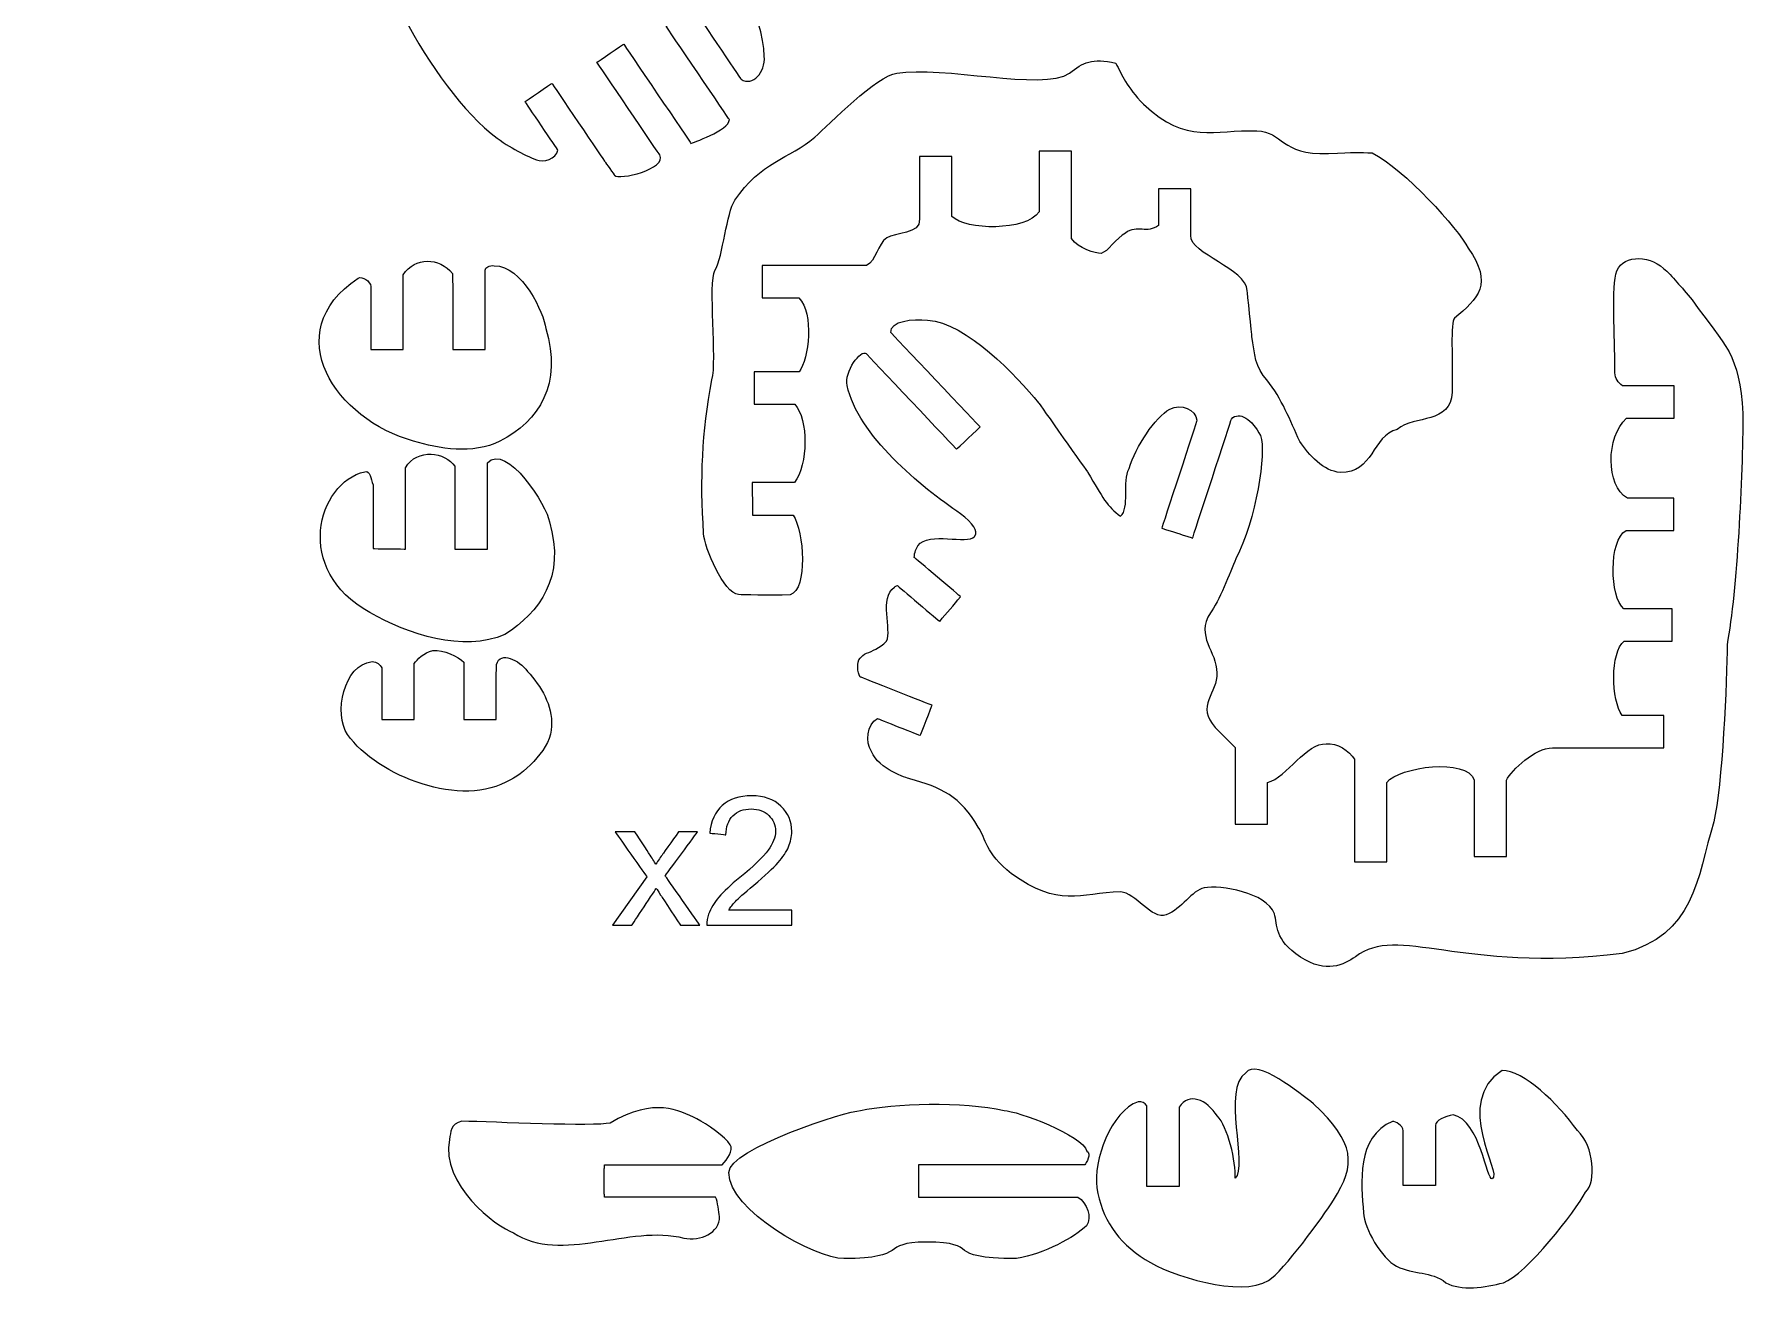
# Model space of a CAD drawing. Header units: centimetres. Extents: x -8.3 to 8.3, y -12.1 to 10.6.
# Drawn here: x -8.29 to 7.56, y -12.1 to -0.38 of the extents above; entities that cross this region are included whole.
import ezdxf

# ---------------------------------------------------------------- set-up
doc = ezdxf.new("R2010")
doc.units = ezdxf.units.CM
doc.header["$MEASUREMENT"] = 0
doc.layers.add('Livello 1', color=7, linetype='Continuous')

msp = doc.modelspace()

# ---------------------------------------------------------------- linework, layer by layer
at = {"layer": 'Livello 1', "color": 250, "lineweight": 20}
for points, knots in [([(-2.58794, 1.24382), (-2.37381, 1.04038), (-2.22328, 0.81862), (-2.08086, 0.6369), (-2.08086, 0.6369), (-1.83194, 0.36594), (-1.52693, -0.22084), (-1.51984, -0.58882), (-1.51984, -0.58882), (-1.5083, -0.73911), (-1.62574, -0.87217), (-1.73574, -0.80148), (-1.73574, -0.80148), (-1.73574, -0.80148), (-2.18232, -0.14231), (-2.18232, -0.14231), (-2.18232, -0.14231), (-2.18232, -0.14231), (-2.43078, -0.31062), (-2.43078, -0.31062), (-2.43078, -0.31062), (-2.43078, -0.31062), (-1.84411, -1.17651), (-1.84411, -1.17651), (-1.84411, -1.17651), (-1.84312, -1.27487), (-2.19964, -1.39732), (-2.20042, -1.397), (-2.20042, -1.397), (-2.20042, -1.397), (-2.82399, -0.4766), (-2.82399, -0.4766), (-2.82399, -0.4766), (-2.82399, -0.4766), (-3.07245, -0.64491), (-3.07245, -0.64491), (-3.07245, -0.64491), (-3.07245, -0.64491), (-2.48991, -1.50474), (-2.48991, -1.50474), (-2.48991, -1.50474), (-2.41843, -1.63534), (-2.87154, -1.74075), (-2.90968, -1.69291), (-2.90968, -1.69291), (-2.90968, -1.69291), (-2.99741, -1.5694), (-2.99741, -1.5694), (-2.99741, -1.5694), (-2.99741, -1.5694), (-3.49123, -0.84053), (-3.49123, -0.84053), (-3.49123, -0.84053), (-3.49123, -0.84053), (-3.73966, -1.00884), (-3.73966, -1.00884), (-3.73966, -1.00884), (-3.73966, -1.00884), (-3.43454, -1.45923), (-3.43454, -1.45923), (-3.43454, -1.45923), (-3.45038, -1.53977), (-3.56976, -1.57805), (-3.63312, -1.54986), (-3.63312, -1.54986), (-3.75493, -1.50096), (-3.90469, -1.42745), (-4.05402, -1.30478), (-4.05402, -1.30478), (-4.70507, -0.76757), (-5.25244, 0.49795), (-5.33284, 0.94932), (-5.33284, 0.94932), (-5.40565, 1.1351), (-5.34716, 1.43192), (-5.40417, 1.59713), (-5.40417, 1.59713), (-5.4991, 2.01581), (-5.67514, 2.32064), (-5.81791, 2.46849), (-5.81791, 2.46849), (-5.91548, 2.59528), (-6.24928, 2.53972), (-6.38891, 2.76542), (-6.38891, 2.76542), (-6.57049, 2.96852), (-6.43036, 3.46251), (-6.75749, 3.69013), (-6.75749, 3.69013), (-7.02864, 4.06435), (-7.38974, 4.454), (-7.68001, 4.82752), (-7.68001, 4.82752), (-7.85516, 5.10053), (-7.97112, 5.33933), (-8.03519, 5.6666), (-8.03519, 5.6666), (-8.07096, 6.16934), (-8.16275, 6.89409), (-8.15993, 7.11842), (-8.15993, 7.11842), (-8.15979, 7.29837), (-8.13223, 7.57241), (-8.18695, 7.66082), (-8.18695, 7.66082), (-8.2217, 7.73303), (-8.27035, 7.75882), (-8.27578, 7.88712), (-8.27578, 7.88712), (-8.27578, 7.88712), (-8.26125, 9.32275), (-8.26125, 9.32275), (-8.26125, 9.32275), (-8.29247, 9.63881), (-7.58726, 10.42998), (-7.45211, 10.52509), (-7.45211, 10.52509), (-7.28885, 10.64779), (-7.14312, 10.51098), (-7.10103, 10.35805), (-7.10103, 10.35805), (-7.10103, 10.35805), (-7.0987, 9.54006), (-7.0987, 9.54006), (-7.0987, 9.54006), (-7.10371, 9.44464), (-7.15021, 9.38414), (-7.20351, 9.36487), (-7.20351, 9.36487), (-7.20351, 9.36487), (-7.70908, 9.36487), (-7.70908, 9.36487), (-7.70908, 9.36487), (-7.70908, 9.36487), (-7.70908, 9.0648), (-7.70908, 9.0648), (-7.70908, 9.0648), (-7.70908, 9.0648), (-7.18979, 9.0648), (-7.18979, 9.0648), (-7.18979, 9.0648), (-7.03979, 8.99051), (-7.04462, 8.45975), (-7.16781, 8.35649), (-7.16781, 8.35649), (-7.16781, 8.35649), (-7.6116, 8.35649), (-7.6116, 8.35649), (-7.6116, 8.35649), (-7.6116, 8.35649), (-7.6116, 8.05642), (-7.6116, 8.05642), (-7.6116, 8.05642), (-7.6116, 8.05642), (-7.22189, 8.05642), (-7.22189, 8.05642), (-7.22189, 8.05642), (-7.0745, 8.01088), (-7.06603, 7.43832), (-7.21501, 7.31128), (-7.21501, 7.31128), (-7.21501, 7.31128), (-7.62028, 7.31128), (-7.62028, 7.31128), (-7.62028, 7.31128), (-7.62028, 7.31128), (-7.62028, 7.01121), (-7.62028, 7.01121), (-7.62028, 7.01121), (-7.62028, 7.01121), (-7.19381, 7.01121), (-7.19381, 7.01121), (-7.19381, 7.01121), (-7.01982, 6.88446), (-7.03167, 6.41904), (-7.1682, 6.28784), (-7.1682, 6.28784), (-7.1682, 6.28784), (-7.53414, 6.28784), (-7.53414, 6.28784), (-7.53414, 6.28784), (-7.53414, 6.28784), (-7.53414, 5.98777), (-7.53414, 5.98777), (-7.53414, 5.98777), (-7.53414, 5.98777), (-6.4679, 5.98777), (-6.4679, 5.98777), (-6.4679, 5.98777), (-6.30185, 5.87403), (-5.86144, 5.41464), (-5.99024, 5.35573), (-5.99024, 5.35573), (-5.99024, 5.35573), (-6.56795, 4.9512), (-6.56795, 4.9512), (-6.56795, 4.9512), (-6.56795, 4.9512), (-6.39583, 4.70538), (-6.39583, 4.70538), (-6.39583, 4.70538), (-6.39583, 4.70538), (-5.81053, 5.11521), (-5.81053, 5.11521), (-5.81053, 5.11521), (-5.59633, 5.08667), (-5.18799, 4.54476), (-5.23914, 4.3803), (-5.23914, 4.3803), (-5.23914, 4.3803), (-5.85558, 3.94868), (-5.85558, 3.94868), (-5.85558, 3.94868), (-5.85558, 3.94868), (-5.68343, 3.70286), (-5.68343, 3.70286), (-5.68343, 3.70286), (-5.68343, 3.70286), (-4.83366, 4.29793), (-4.83366, 4.29793), (-4.83366, 4.29793), (-4.47672, 4.30664), (-4.45195, 3.46911), (-4.56491, 3.34412), (-4.56491, 3.34412), (-4.56491, 3.34412), (-5.1894, 2.90685), (-5.1894, 2.90685), (-5.1894, 2.90685), (-5.1894, 2.90685), (-5.01724, 2.66104), (-5.01724, 2.66104), (-5.01724, 2.66104), (-5.01724, 2.66104), (-4.23873, 3.20618), (-4.23873, 3.20618), (-4.23873, 3.20618), (-4.06792, 3.21811), (-3.80584, 3.08388), (-3.73613, 2.80151), (-3.73613, 2.80151), (-3.6116, 2.81248), (-3.51624, 2.78292), (-3.43267, 2.71237), (-3.43267, 2.71237), (-3.10663, 2.71794), (-3.03336, 2.68506), (-2.88526, 2.55919), (-2.88526, 2.55919), (-2.65388, 2.33634), (-1.82443, 2.02957), (-1.55522, 1.86468), (-1.55522, 1.86468), (-1.0825, 1.6432), (-1.3232, 1.3849), (-1.60704, 1.53762), (-1.60704, 1.53762), (-1.60704, 1.53762), (-1.65266, 1.55631), (-1.65266, 1.55631), (-1.65266, 1.55631), (-1.65266, 1.55631), (-2.32597, 1.85607), (-2.32597, 1.85607), (-2.32597, 1.85607), (-2.32597, 1.85607), (-2.448, 1.58193), (-2.448, 1.58193), (-2.448, 1.58193), (-2.448, 1.58193), (-1.60659, 1.20731), (-1.60659, 1.20731), (-1.60659, 1.20731), (-1.54079, 1.18212), (-1.67178, 1.05787), (-1.7617, 1.03353), (-1.7617, 1.03353), (-1.8971, 1.00492), (-2.08139, 1.01332), (-2.23266, 1.05114), (-2.23266, 1.05114), (-2.34922, 1.08772), (-2.47569, 1.12984), (-2.58794, 1.24382)], [0, 0, 0, 0, 0.01408451, 0.01408451, 0.01408451, 0.01408452, 0.02816901, 0.02816901, 0.02816901, 0.02816902, 0.04225352, 0.04225352, 0.04225352, 0.04225353, 0.05633803, 0.05633803, 0.05633803, 0.05633804, 0.07042254, 0.07042254, 0.07042254, 0.07042255, 0.08450704, 0.08450704, 0.08450704, 0.08450705, 0.09859155, 0.09859155, 0.09859155, 0.09859156, 0.11267606, 0.11267606, 0.11267606, 0.11267607, 0.12676056, 0.12676056, 0.12676056, 0.12676057, 0.14084507, 0.14084507, 0.14084507, 0.14084508, 0.15492958, 0.15492958, 0.15492958, 0.15492959, 0.16901408, 0.16901408, 0.16901408, 0.16901409, 0.18309859, 0.18309859, 0.18309859, 0.1830986, 0.1971831, 0.1971831, 0.1971831, 0.19718311, 0.21126761, 0.21126761, 0.21126761, 0.21126762, 0.22535211, 0.22535211, 0.22535211, 0.22535212, 0.23943662, 0.23943662, 0.23943662, 0.23943663, 0.25352113, 0.25352113, 0.25352113, 0.25352114, 0.26760563, 0.26760563, 0.26760563, 0.26760564, 0.28169014, 0.28169014, 0.28169014, 0.28169015, 0.29577465, 0.29577465, 0.29577465, 0.29577466, 0.30985915, 0.30985915, 0.30985915, 0.30985916, 0.32394366, 0.32394366, 0.32394366, 0.32394367, 0.33802817, 0.33802817, 0.33802817, 0.33802818, 0.35211268, 0.35211268, 0.35211268, 0.35211269, 0.36619718, 0.36619718, 0.36619718, 0.36619719, 0.38028169, 0.38028169, 0.38028169, 0.3802817, 0.3943662, 0.3943662, 0.3943662, 0.39436621, 0.4084507, 0.4084507, 0.4084507, 0.40845071, 0.42253521, 0.42253521, 0.42253521, 0.42253522, 0.43661972, 0.43661972, 0.43661972, 0.43661973, 0.45070423, 0.45070423, 0.45070423, 0.45070424, 0.46478873, 0.46478873, 0.46478873, 0.46478874, 0.47887324, 0.47887324, 0.47887324, 0.47887325, 0.49295775, 0.49295775, 0.49295775, 0.49295776, 0.50704225, 0.50704225, 0.50704225, 0.50704226, 0.52112676, 0.52112676, 0.52112676, 0.52112677, 0.53521127, 0.53521127, 0.53521127, 0.53521128, 0.54929577, 0.54929577, 0.54929577, 0.54929578, 0.56338028, 0.56338028, 0.56338028, 0.56338029, 0.57746479, 0.57746479, 0.57746479, 0.5774648, 0.5915493, 0.5915493, 0.5915493, 0.59154931, 0.6056338, 0.6056338, 0.6056338, 0.60563381, 0.61971831, 0.61971831, 0.61971831, 0.61971832, 0.63380282, 0.63380282, 0.63380282, 0.63380283, 0.64788732, 0.64788732, 0.64788732, 0.64788733, 0.66197183, 0.66197183, 0.66197183, 0.66197184, 0.67605634, 0.67605634, 0.67605634, 0.67605635, 0.69014085, 0.69014085, 0.69014085, 0.69014086, 0.70422535, 0.70422535, 0.70422535, 0.70422536, 0.71830986, 0.71830986, 0.71830986, 0.71830987, 0.73239437, 0.73239437, 0.73239437, 0.73239438, 0.74647887, 0.74647887, 0.74647887, 0.74647888, 0.76056338, 0.76056338, 0.76056338, 0.76056339, 0.77464789, 0.77464789, 0.77464789, 0.7746479, 0.78873239, 0.78873239, 0.78873239, 0.7887324, 0.8028169, 0.8028169, 0.8028169, 0.80281691, 0.81690141, 0.81690141, 0.81690141, 0.81690142, 0.83098592, 0.83098592, 0.83098592, 0.83098593, 0.84507042, 0.84507042, 0.84507042, 0.84507043, 0.85915493, 0.85915493, 0.85915493, 0.85915494, 0.87323944, 0.87323944, 0.87323944, 0.87323945, 0.88732394, 0.88732394, 0.88732394, 0.88732395, 0.90140845, 0.90140845, 0.90140845, 0.90140846, 0.91549296, 0.91549296, 0.91549296, 0.91549297, 0.92957746, 0.92957746, 0.92957746, 0.92957747, 0.94366197, 0.94366197, 0.94366197, 0.94366198, 0.95774648, 0.95774648, 0.95774648, 0.95774649, 0.97183099, 0.97183099, 0.97183099, 0.971831, 0.98591549, 0.98591549, 0.98591549, 0.9859155, 1, 1, 1, 1]), ([(3.0037, -3.18751), (3.0256, -3.34559), (3.03492, -3.48586), (3.14192, -3.58915), (3.14192, -3.58915), (3.282, -3.76663), (3.35535, -3.96412), (3.44693, -4.16104), (3.44693, -4.16104), (3.52838, -4.28522), (3.67073, -4.44062), (3.82179, -4.4482), (3.82179, -4.4482), (4.13139, -4.45995), (4.11558, -4.10791), (4.34983, -4.0497), (4.34983, -4.0497), (4.51817, -3.9148), (4.84537, -4.00384), (4.86068, -3.70423), (4.86068, -3.70423), (4.86767, -3.40638), (4.84206, -3.05159), (4.88107, -3.01864), (4.88107, -3.01864), (5.10509, -2.83583), (5.24098, -2.69853), (5.01009, -2.3691), (5.01009, -2.3691), (4.91917, -2.19053), (4.41449, -1.63519), (4.11982, -1.48462), (4.11982, -1.48462), (3.9979, -1.48081), (3.95983, -1.47728), (3.7138, -1.4922), (3.7138, -1.4922), (3.25692, -1.50236), (3.30031, -1.2895), (3.04744, -1.28079), (3.04744, -1.28079), (2.65145, -1.26622), (2.39752, -1.41068), (1.9981, -1.03469), (1.9981, -1.03469), (1.83568, -0.86863), (1.80051, -0.76728), (1.73966, -0.65199), (1.73966, -0.65199), (1.51963, -0.60328), (1.43652, -0.64483), (1.31185, -0.747), (1.31185, -0.747), (1.06229, -0.91337), (0.12648, -0.67076), (-0.28948, -0.747), (-0.28948, -0.747), (-0.47201, -0.76111), (-0.92036, -1.22304), (-1.05201, -1.3397), (-1.05201, -1.3397), (-1.28957, -1.54258), (-1.55793, -1.56837), (-1.79285, -1.9246), (-1.79285, -1.9246), (-1.87081, -2.03965), (-1.90111, -2.44164), (-1.9782, -2.57492), (-1.9782, -2.57492), (-2.04152, -2.69341), (-1.95632, -3.41442), (-2.00515, -3.58915), (-2.00515, -3.58915), (-2.09786, -4.08526), (-2.11708, -4.50281), (-2.08272, -5.01413), (-2.08272, -5.01413), (-2.0756, -5.14751), (-1.89723, -5.57257), (-1.75785, -5.58125), (-1.75785, -5.58125), (-1.72501, -5.58556), (-1.47394, -5.5887), (-1.28118, -5.5846), (-1.28118, -5.5846), (-1.11209, -5.52749), (-1.15404, -5.00231), (-1.2507, -4.84381), (-1.2507, -4.84381), (-1.2507, -4.84381), (-1.62884, -4.84381), (-1.62884, -4.84381), (-1.62884, -4.84381), (-1.62884, -4.74259), (-1.63279, -4.64128), (-1.63279, -4.5437), (-1.63279, -4.5437), (-1.63279, -4.5437), (-1.2386, -4.5437), (-1.2386, -4.5437), (-1.2386, -4.5437), (-1.11523, -4.37302), (-1.10888, -3.95805), (-1.23669, -3.81701), (-1.23669, -3.81701), (-1.23669, -3.81701), (-1.61406, -3.81708), (-1.61406, -3.81708), (-1.61406, -3.81708), (-1.61406, -3.71661), (-1.61367, -3.61328), (-1.61367, -3.51694), (-1.61367, -3.51694), (-1.61367, -3.51694), (-1.19655, -3.51694), (-1.19655, -3.51694), (-1.19655, -3.51694), (-1.10666, -3.38948), (-1.05649, -2.98033), (-1.1982, -2.8286), (-1.1982, -2.8286), (-1.1982, -2.8286), (-1.5386, -2.8286), (-1.5386, -2.8286), (-1.5386, -2.8286), (-1.5386, -2.8286), (-1.5386, -2.52856), (-1.5386, -2.52856), (-1.5386, -2.52856), (-1.5386, -2.52856), (-0.57298, -2.52856), (-0.57298, -2.52856), (-0.57298, -2.52856), (-0.48295, -2.49025), (-0.47011, -2.32748), (-0.38428, -2.27421), (-0.38428, -2.27421), (-0.31104, -2.22189), (-0.06879, -2.24214), (-0.07972, -2.09842), (-0.07972, -2.09842), (-0.07972, -2.09842), (-0.07972, -1.51845), (-0.07972, -1.51845), (-0.07972, -1.51845), (-0.07972, -1.51845), (0.22035, -1.51845), (0.22035, -1.51845), (0.22035, -1.51845), (0.22035, -1.51845), (0.22035, -2.07408), (0.22035, -2.07408), (0.22035, -2.07408), (0.3483, -2.20485), (0.9059, -2.21247), (1.03075, -2.03263), (1.03075, -2.03263), (1.03075, -2.03263), (1.03075, -1.46917), (1.03075, -1.46917), (1.03075, -1.46917), (1.03075, -1.46917), (1.33082, -1.46917), (1.33082, -1.46917), (1.33082, -1.46917), (1.33082, -1.46917), (1.33082, -2.28066), (1.33082, -2.28066), (1.33082, -2.28066), (1.39101, -2.36854), (1.55191, -2.42297), (1.60366, -2.41691), (1.60366, -2.41691), (1.66356, -2.40601), (1.7476, -2.27417), (1.8293, -2.22842), (1.8293, -2.22842), (1.94078, -2.14978), (2.02957, -2.23928), (2.13664, -2.15772), (2.13664, -2.15772), (2.13664, -2.15772), (2.13664, -1.81796), (2.13664, -1.81796), (2.13664, -1.81796), (2.13664, -1.81796), (2.43671, -1.81796), (2.43671, -1.81796), (2.43671, -1.81796), (2.43671, -1.81796), (2.43671, -2.25198), (2.43671, -2.25198), (2.43671, -2.25198), (2.42634, -2.42446), (2.95314, -2.55706), (2.95911, -2.76376), (2.95911, -2.76376), (2.95911, -2.76376), (3.0037, -3.18751), (3.0037, -3.18751)], [0, 0, 0, 0, 0.02, 0.02, 0.02, 0.02000001, 0.04, 0.04, 0.04, 0.04000001, 0.06, 0.06, 0.06, 0.06000001, 0.08, 0.08, 0.08, 0.08000001, 0.1, 0.1, 0.1, 0.10000001, 0.12, 0.12, 0.12, 0.12000001, 0.14, 0.14, 0.14, 0.14000001, 0.16, 0.16, 0.16, 0.16000001, 0.18, 0.18, 0.18, 0.18000001, 0.2, 0.2, 0.2, 0.20000001, 0.22, 0.22, 0.22, 0.22000001, 0.24, 0.24, 0.24, 0.24000001, 0.26, 0.26, 0.26, 0.26000001, 0.28, 0.28, 0.28, 0.28000001, 0.3, 0.3, 0.3, 0.30000001, 0.32, 0.32, 0.32, 0.32000001, 0.34, 0.34, 0.34, 0.34000001, 0.36, 0.36, 0.36, 0.36000001, 0.38, 0.38, 0.38, 0.38000001, 0.4, 0.4, 0.4, 0.40000001, 0.42, 0.42, 0.42, 0.42000001, 0.44, 0.44, 0.44, 0.44000001, 0.46, 0.46, 0.46, 0.46000001, 0.48, 0.48, 0.48, 0.48000001, 0.5, 0.5, 0.5, 0.50000001, 0.52, 0.52, 0.52, 0.52000001, 0.54, 0.54, 0.54, 0.54000001, 0.56, 0.56, 0.56, 0.56000001, 0.58, 0.58, 0.58, 0.58000001, 0.6, 0.6, 0.6, 0.60000001, 0.62, 0.62, 0.62, 0.62000001, 0.64, 0.64, 0.64, 0.64000001, 0.66, 0.66, 0.66, 0.66000001, 0.68, 0.68, 0.68, 0.68000001, 0.7, 0.7, 0.7, 0.70000001, 0.72, 0.72, 0.72, 0.72000001, 0.74, 0.74, 0.74, 0.74000001, 0.76, 0.76, 0.76, 0.76000001, 0.78, 0.78, 0.78, 0.78000001, 0.8, 0.8, 0.8, 0.80000001, 0.82, 0.82, 0.82, 0.82000001, 0.84, 0.84, 0.84, 0.84000001, 0.86, 0.86, 0.86, 0.86000001, 0.88, 0.88, 0.88, 0.88000001, 0.9, 0.9, 0.9, 0.90000001, 0.92, 0.92, 0.92, 0.92000001, 0.94, 0.94, 0.94, 0.94000001, 0.96, 0.96, 0.96, 0.96000001, 0.98, 0.98, 0.98, 0.98000001, 1, 1, 1, 1]), ([(-4.86908, -2.61705), (-4.86908, -2.61705), (-4.86908, -3.30832), (-4.86908, -3.30832), (-4.86908, -3.30832), (-4.86908, -3.30832), (-5.16915, -3.30832), (-5.16915, -3.30832), (-5.16915, -3.30832), (-5.16915, -3.30832), (-5.16915, -2.72376), (-5.16915, -2.72376), (-5.16915, -2.72376), (-5.17204, -2.67737), (-5.25025, -2.62491), (-5.28673, -2.64682), (-5.28673, -2.64682), (-6.044, -3.15447), (-5.48869, -3.96558), (-4.77273, -4.15784), (-4.77273, -4.15784), (-4.53923, -4.23139), (-4.22441, -4.28424), (-3.97207, -4.15964), (-3.97207, -4.15964), (-3.60825, -3.97154), (-3.38854, -3.62659), (-3.54732, -3.11355), (-3.54732, -3.11355), (-3.5645, -2.97194), (-3.76326, -2.52878), (-4.02618, -2.53263), (-4.02618, -2.53263), (-4.06799, -2.5248), (-4.1088, -2.54917), (-4.1088, -2.5727), (-4.1088, -2.5727), (-4.1088, -2.5727), (-4.1088, -3.30832), (-4.1088, -3.30832), (-4.1088, -3.30832), (-4.1088, -3.30832), (-4.40888, -3.30832), (-4.40888, -3.30832), (-4.40888, -3.30832), (-4.40888, -3.30832), (-4.41082, -2.60392), (-4.41082, -2.60392), (-4.41082, -2.60392), (-4.53662, -2.45435), (-4.75922, -2.44373), (-4.86908, -2.61705)], [0, 0, 0, 0, 0.07692308, 0.07692308, 0.07692308, 0.07692309, 0.15384615, 0.15384615, 0.15384615, 0.15384616, 0.23076923, 0.23076923, 0.23076923, 0.23076924, 0.30769231, 0.30769231, 0.30769231, 0.30769232, 0.38461538, 0.38461538, 0.38461538, 0.38461539, 0.46153846, 0.46153846, 0.46153846, 0.46153847, 0.53846154, 0.53846154, 0.53846154, 0.53846155, 0.61538462, 0.61538462, 0.61538462, 0.61538463, 0.69230769, 0.69230769, 0.69230769, 0.6923077, 0.76923077, 0.76923077, 0.76923077, 0.76923078, 0.84615385, 0.84615385, 0.84615385, 0.84615386, 0.92307692, 0.92307692, 0.92307692, 0.92307693, 1, 1, 1, 1]), ([(6.3779, -2.60943), (6.33681, -2.78388), (6.37614, -3.28277), (6.36891, -3.52552), (6.36891, -3.52552), (6.37106, -3.57569), (6.40083, -3.61774), (6.43957, -3.64606), (6.43957, -3.64606), (6.43957, -3.64606), (6.91892, -3.64606), (6.91892, -3.64606), (6.91892, -3.64606), (6.91892, -3.64606), (6.91892, -3.94614), (6.91892, -3.94614), (6.91892, -3.94614), (6.91892, -3.94614), (6.47693, -3.94614), (6.47693, -3.94614), (6.47693, -3.94614), (6.28911, -4.11893), (6.28227, -4.57408), (6.48614, -4.68697), (6.48614, -4.68697), (6.48614, -4.68697), (6.91677, -4.68697), (6.91677, -4.68697), (6.91677, -4.68697), (6.91677, -4.68697), (6.91677, -4.98704), (6.91677, -4.98704), (6.91677, -4.98704), (6.91677, -4.98704), (6.47301, -4.98704), (6.47301, -4.98704), (6.47301, -4.98704), (6.31391, -5.07672), (6.31895, -5.60843), (6.45407, -5.71373), (6.45407, -5.71373), (6.45407, -5.71373), (6.90054, -5.71373), (6.90054, -5.71373), (6.90054, -5.71373), (6.90054, -5.81378), (6.90054, -5.91372), (6.90054, -6.0138), (6.90054, -6.0138), (6.90054, -6.0138), (6.45566, -6.0138), (6.45566, -6.0138), (6.45566, -6.0138), (6.32689, -6.11734), (6.33381, -6.56375), (6.43802, -6.70214), (6.43802, -6.70214), (6.43802, -6.70214), (6.82258, -6.70214), (6.82258, -6.70214), (6.82258, -6.70214), (6.82258, -6.70214), (6.82258, -7.00222), (6.82258, -7.00222), (6.82258, -7.00222), (6.82258, -7.00222), (5.78996, -7.00222), (5.78996, -7.00222), (5.78996, -7.00222), (5.62645, -7.00469), (5.41461, -7.20714), (5.3637, -7.3031), (5.3637, -7.3031), (5.3637, -7.3031), (5.3637, -8.01229), (5.3637, -8.01229), (5.3637, -8.01229), (5.3637, -8.01229), (5.06363, -8.01229), (5.06363, -8.01229), (5.06363, -8.01229), (5.06363, -8.01229), (5.06363, -7.29911), (5.06363, -7.29911), (5.06363, -7.29911), (5.00002, -7.09785), (4.36915, -7.17472), (4.25323, -7.32575), (4.25323, -7.32575), (4.25323, -7.32575), (4.25323, -8.06157), (4.25323, -8.06157), (4.25323, -8.06157), (4.25323, -8.06157), (3.95312, -8.06157), (3.95312, -8.06157), (3.95312, -8.06157), (3.95312, -8.06157), (3.95312, -7.10939), (3.95312, -7.10939), (3.95312, -7.10939), (3.91238, -7.03188), (3.78774, -6.95417), (3.69316, -6.96729), (3.69316, -6.96729), (3.50855, -6.95145), (3.3334, -7.27587), (3.14734, -7.32614), (3.14734, -7.32614), (3.14734, -7.32614), (3.14734, -7.71282), (3.14734, -7.71282), (3.14734, -7.71282), (3.14734, -7.71282), (2.84723, -7.71282), (2.84723, -7.71282), (2.84723, -7.71282), (2.84723, -7.71282), (2.84723, -6.99879), (2.84723, -6.99879), (2.84723, -6.99879), (2.81033, -6.95939), (2.70129, -6.8555), (2.66372, -6.81479), (2.66372, -6.81479), (2.4777, -6.61843), (2.68707, -6.49139), (2.67748, -6.30925), (2.67748, -6.30925), (2.67942, -6.10359), (2.47449, -5.97309), (2.61832, -5.75215), (2.61832, -5.75215), (2.69243, -5.65827), (2.80444, -5.36787), (2.85436, -5.25159), (2.85436, -5.25159), (3.04077, -4.88837), (3.14032, -4.26194), (3.0831, -4.10778), (3.0831, -4.10778), (3.00736, -3.95746), (2.88604, -3.87505), (2.81308, -3.95358), (2.81308, -3.95358), (2.81308, -3.95358), (2.45255, -5.05802), (2.45255, -5.05802), (2.45255, -5.05802), (2.45255, -5.05802), (2.36499, -5.02945), (2.36499, -5.02945), (2.36499, -5.02945), (2.36499, -5.02945), (2.16955, -4.96708), (2.16955, -4.96708), (2.16955, -4.96708), (2.16955, -4.96708), (2.16997, -4.96577), (2.16997, -4.96577), (2.16997, -4.96577), (2.16997, -4.96577), (2.16729, -4.96489), (2.16729, -4.96489), (2.16729, -4.96489), (2.16729, -4.96489), (2.49361, -3.96515), (2.49361, -3.96515), (2.49361, -3.96515), (2.47809, -3.86447), (2.35098, -3.80989), (2.24155, -3.86105), (2.24155, -3.86105), (2.10125, -3.94053), (1.9292, -4.20695), (1.86309, -4.41283), (1.86309, -4.41283), (1.80047, -4.53397), (1.87283, -4.78113), (1.78498, -4.85398), (1.78498, -4.85398), (1.66165, -4.77093), (1.61491, -4.67402), (1.48181, -4.45093), (1.48181, -4.45093), (1.48181, -4.45093), (1.02429, -3.80277), (1.02429, -3.80277), (1.02429, -3.80277), (0.82292, -3.55872), (0.35419, -3.05738), (-0.00515, -3.03682), (-0.00515, -3.03682), (-0.14062, -3.02334), (-0.35585, -3.04133), (-0.34773, -3.1502), (-0.34773, -3.1502), (-0.34773, -3.1502), (0.48154, -4.02756), (0.48154, -4.02756), (0.48154, -4.02756), (0.48154, -4.02756), (0.26345, -4.23369), (0.26345, -4.23369), (0.26345, -4.23369), (0.26345, -4.23369), (-0.5751, -3.34649), (-0.5751, -3.34649), (-0.5751, -3.34649), (-0.62311, -3.30429), (-0.78059, -3.51353), (-0.75163, -3.64398), (-0.75163, -3.64398), (-0.65507, -4.1021), (-0.06597, -4.58498), (0.2999, -4.83221), (0.2999, -4.83221), (0.4149, -4.92167), (0.46785, -4.99272), (0.4312, -5.04211), (0.4312, -5.04211), (0.36248, -5.12367), (0.0066, -4.99096), (-0.09525, -5.12854), (-0.09525, -5.12854), (-0.10781, -5.14816), (-0.12929, -5.19522), (-0.12841, -5.23769), (-0.12841, -5.23769), (-0.12841, -5.23769), (0.30095, -5.60144), (0.30095, -5.60144), (0.30095, -5.60144), (0.23565, -5.67852), (0.17074, -5.75518), (0.107, -5.83043), (0.107, -5.83043), (0.107, -5.83043), (-0.28533, -5.49808), (-0.28533, -5.49808), (-0.28533, -5.49808), (-0.29655, -5.49981), (-0.30589, -5.50467), (-0.31232, -5.51371), (-0.31232, -5.51371), (-0.45928, -5.61199), (-0.33278, -5.90712), (-0.3864, -6.01412), (-0.3864, -6.01412), (-0.51901, -6.14969), (-0.65691, -6.09681), (-0.65373, -6.2598), (-0.65373, -6.2598), (-0.65282, -6.29409), (-0.64417, -6.32262), (-0.62985, -6.34637), (-0.62985, -6.34637), (-0.62985, -6.34637), (0.03669, -6.6089), (0.03669, -6.6089), (0.03669, -6.6089), (0.03669, -6.6089), (-0.07327, -6.88809), (-0.07327, -6.88809), (-0.07327, -6.88809), (-0.07327, -6.88809), (-0.46898, -6.73224), (-0.46898, -6.73224), (-0.46898, -6.73224), (-0.56963, -6.78646), (-0.58709, -6.94986), (-0.52441, -7.03728), (-0.52441, -7.03728), (-0.45551, -7.2057), (-0.19978, -7.28165), (-0.16958, -7.29181), (-0.16958, -7.29181), (0.11592, -7.36621), (0.30159, -7.45737), (0.4645, -7.7385), (0.4645, -7.7385), (0.54088, -7.85139), (0.52451, -7.97306), (0.77385, -8.1709), (0.77385, -8.1709), (1.21158, -8.49136), (1.40159, -8.35011), (1.78682, -8.33984), (1.78682, -8.33984), (1.91833, -8.34454), (2.07726, -8.6015), (2.20751, -8.55299), (2.20751, -8.55299), (2.35186, -8.49595), (2.4487, -8.32704), (2.55954, -8.30143), (2.55954, -8.30143), (2.71321, -8.27486), (3.13623, -8.3439), (3.21193, -8.5417), (3.21193, -8.5417), (3.24203, -8.64655), (3.2065, -8.78089), (3.45267, -8.94338), (3.45267, -8.94338), (3.69372, -9.10248), (3.85635, -9.01453), (3.96303, -8.94151), (3.96303, -8.94151), (4.36351, -8.63625), (4.92859, -9.09571), (6.43823, -8.91173), (6.43823, -8.91173), (7.10974, -8.74085), (7.13218, -8.21588), (7.28655, -7.68823), (7.28655, -7.68823), (7.36646, -7.37105), (7.41048, -6.35938), (7.41048, -6.04594), (7.41048, -6.04594), (7.50365, -5.55216), (7.55664, -4.48275), (7.55664, -3.90342), (7.55664, -3.90342), (7.52627, -3.34539), (7.40205, -3.2875), (7.08639, -2.84963), (7.08639, -2.84963), (6.98489, -2.72662), (6.89885, -2.62551), (6.82163, -2.5563), (6.82163, -2.5563), (6.6741, -2.42408), (6.41943, -2.43311), (6.3779, -2.60943)], [0, 0, 0, 0, 0.01190476, 0.01190476, 0.01190476, 0.01190477, 0.02380952, 0.02380952, 0.02380952, 0.02380953, 0.03571429, 0.03571429, 0.03571429, 0.0357143, 0.04761905, 0.04761905, 0.04761905, 0.04761906, 0.05952381, 0.05952381, 0.05952381, 0.05952382, 0.07142857, 0.07142857, 0.07142857, 0.07142858, 0.08333333, 0.08333333, 0.08333333, 0.08333334, 0.0952381, 0.0952381, 0.0952381, 0.09523811, 0.10714286, 0.10714286, 0.10714286, 0.10714287, 0.11904762, 0.11904762, 0.11904762, 0.11904763, 0.13095238, 0.13095238, 0.13095238, 0.13095239, 0.14285714, 0.14285714, 0.14285714, 0.14285715, 0.1547619, 0.1547619, 0.1547619, 0.15476191, 0.16666667, 0.16666667, 0.16666667, 0.16666668, 0.17857143, 0.17857143, 0.17857143, 0.17857144, 0.19047619, 0.19047619, 0.19047619, 0.1904762, 0.20238095, 0.20238095, 0.20238095, 0.20238096, 0.21428571, 0.21428571, 0.21428571, 0.21428572, 0.22619048, 0.22619048, 0.22619048, 0.22619049, 0.23809524, 0.23809524, 0.23809524, 0.23809525, 0.25, 0.25, 0.25, 0.25000001, 0.26190476, 0.26190476, 0.26190476, 0.26190477, 0.27380952, 0.27380952, 0.27380952, 0.27380953, 0.28571429, 0.28571429, 0.28571429, 0.2857143, 0.29761905, 0.29761905, 0.29761905, 0.29761906, 0.30952381, 0.30952381, 0.30952381, 0.30952382, 0.32142857, 0.32142857, 0.32142857, 0.32142858, 0.33333333, 0.33333333, 0.33333333, 0.33333334, 0.3452381, 0.3452381, 0.3452381, 0.34523811, 0.35714286, 0.35714286, 0.35714286, 0.35714287, 0.36904762, 0.36904762, 0.36904762, 0.36904763, 0.38095238, 0.38095238, 0.38095238, 0.38095239, 0.39285714, 0.39285714, 0.39285714, 0.39285715, 0.4047619, 0.4047619, 0.4047619, 0.40476191, 0.41666667, 0.41666667, 0.41666667, 0.41666668, 0.42857143, 0.42857143, 0.42857143, 0.42857144, 0.44047619, 0.44047619, 0.44047619, 0.4404762, 0.45238095, 0.45238095, 0.45238095, 0.45238096, 0.46428571, 0.46428571, 0.46428571, 0.46428572, 0.47619048, 0.47619048, 0.47619048, 0.47619049, 0.48809524, 0.48809524, 0.48809524, 0.48809525, 0.5, 0.5, 0.5, 0.50000001, 0.51190476, 0.51190476, 0.51190476, 0.51190477, 0.52380952, 0.52380952, 0.52380952, 0.52380953, 0.53571429, 0.53571429, 0.53571429, 0.5357143, 0.54761905, 0.54761905, 0.54761905, 0.54761906, 0.55952381, 0.55952381, 0.55952381, 0.55952382, 0.57142857, 0.57142857, 0.57142857, 0.57142858, 0.58333333, 0.58333333, 0.58333333, 0.58333334, 0.5952381, 0.5952381, 0.5952381, 0.59523811, 0.60714286, 0.60714286, 0.60714286, 0.60714287, 0.61904762, 0.61904762, 0.61904762, 0.61904763, 0.63095238, 0.63095238, 0.63095238, 0.63095239, 0.64285714, 0.64285714, 0.64285714, 0.64285715, 0.6547619, 0.6547619, 0.6547619, 0.65476191, 0.66666667, 0.66666667, 0.66666667, 0.66666668, 0.67857143, 0.67857143, 0.67857143, 0.67857144, 0.69047619, 0.69047619, 0.69047619, 0.6904762, 0.70238095, 0.70238095, 0.70238095, 0.70238096, 0.71428571, 0.71428571, 0.71428571, 0.71428572, 0.72619048, 0.72619048, 0.72619048, 0.72619049, 0.73809524, 0.73809524, 0.73809524, 0.73809525, 0.75, 0.75, 0.75, 0.75000001, 0.76190476, 0.76190476, 0.76190476, 0.76190477, 0.77380952, 0.77380952, 0.77380952, 0.77380953, 0.78571429, 0.78571429, 0.78571429, 0.7857143, 0.79761905, 0.79761905, 0.79761905, 0.79761906, 0.80952381, 0.80952381, 0.80952381, 0.80952382, 0.82142857, 0.82142857, 0.82142857, 0.82142858, 0.83333333, 0.83333333, 0.83333333, 0.83333334, 0.8452381, 0.8452381, 0.8452381, 0.84523811, 0.85714286, 0.85714286, 0.85714286, 0.85714287, 0.86904762, 0.86904762, 0.86904762, 0.86904763, 0.88095238, 0.88095238, 0.88095238, 0.88095239, 0.89285714, 0.89285714, 0.89285714, 0.89285715, 0.9047619, 0.9047619, 0.9047619, 0.90476191, 0.91666667, 0.91666667, 0.91666667, 0.91666668, 0.92857143, 0.92857143, 0.92857143, 0.92857144, 0.94047619, 0.94047619, 0.94047619, 0.9404762, 0.95238095, 0.95238095, 0.95238095, 0.95238096, 0.96428571, 0.96428571, 0.96428571, 0.96428572, 0.97619048, 0.97619048, 0.97619048, 0.97619049, 0.98809524, 0.98809524, 0.98809524, 0.98809525, 1, 1, 1, 1]), ([(-5.14936, -4.56293), (-5.16975, -4.50638), (-5.17296, -4.43047), (-5.22559, -4.44214), (-5.22559, -4.44214), (-5.66702, -4.54311), (-5.89308, -5.35781), (-5.17783, -5.74742), (-5.17783, -5.74742), (-4.82971, -5.95228), (-4.31042, -6.1202), (-3.92518, -5.95217), (-3.92518, -5.95217), (-3.60638, -5.74675), (-3.35972, -5.41913), (-3.51356, -4.90608), (-3.51356, -4.90608), (-3.52961, -4.76977), (-3.91015, -4.16221), (-4.08901, -4.36097), (-4.08901, -4.36097), (-4.08901, -4.36097), (-4.08781, -5.15934), (-4.08781, -5.15934), (-4.08781, -5.15934), (-4.08781, -5.15934), (-4.38965, -5.1611), (-4.38965, -5.1611), (-4.38965, -5.1611), (-4.38965, -5.1611), (-4.39103, -4.39219), (-4.39103, -4.39219), (-4.39103, -4.39219), (-4.47799, -4.25983), (-4.73865, -4.22113), (-4.84928, -4.40531), (-4.84928, -4.40531), (-4.84928, -4.40531), (-4.84897, -5.15934), (-4.84897, -5.15934), (-4.84897, -5.15934), (-4.84897, -5.15934), (-5.14819, -5.15588), (-5.14819, -5.15588), (-5.14819, -5.15588), (-5.14819, -5.15588), (-5.14936, -4.56293), (-5.14936, -4.56293)], [0, 0, 0, 0, 0.08333333, 0.08333333, 0.08333333, 0.08333334, 0.16666667, 0.16666667, 0.16666667, 0.16666668, 0.25, 0.25, 0.25, 0.25000001, 0.33333333, 0.33333333, 0.33333333, 0.33333334, 0.41666667, 0.41666667, 0.41666667, 0.41666668, 0.5, 0.5, 0.5, 0.50000001, 0.58333333, 0.58333333, 0.58333333, 0.58333334, 0.66666667, 0.66666667, 0.66666667, 0.66666668, 0.75, 0.75, 0.75, 0.75000001, 0.83333333, 0.83333333, 0.83333333, 0.83333334, 0.91666667, 0.91666667, 0.91666667, 0.91666668, 1, 1, 1, 1]), ([(-4.59419, -6.10016), (-4.67815, -6.11607), (-4.74208, -6.18631), (-4.76698, -6.22046), (-4.76698, -6.22046), (-4.76698, -6.22046), (-4.76698, -6.7395), (-4.76698, -6.7395), (-4.76698, -6.7395), (-4.76698, -6.7395), (-5.06705, -6.7395), (-5.06705, -6.7395), (-5.06705, -6.7395), (-5.06705, -6.7395), (-5.06705, -6.26145), (-5.06705, -6.26145), (-5.06705, -6.26145), (-5.08557, -6.2326), (-5.1144, -6.20582), (-5.15775, -6.20392), (-5.15775, -6.20392), (-5.42315, -6.23016), (-5.51462, -6.68846), (-5.38649, -6.88054), (-5.38649, -6.88054), (-5.10544, -7.26726), (-4.32611, -7.57379), (-3.87456, -7.29876), (-3.87456, -7.29876), (-3.7284, -7.22648), (-3.49254, -6.99911), (-3.49328, -6.80311), (-3.49328, -6.80311), (-3.48583, -6.60608), (-3.58623, -6.43597), (-3.71687, -6.29447), (-3.71687, -6.29447), (-3.79473, -6.18783), (-3.96829, -6.10221), (-4.00329, -6.22956), (-4.00329, -6.22956), (-4.00329, -6.22956), (-4.00667, -6.32943), (-4.00667, -6.32943), (-4.00667, -6.32943), (-4.00667, -6.32943), (-4.00667, -6.7395), (-4.00667, -6.7395), (-4.00667, -6.7395), (-4.00667, -6.7395), (-4.02061, -6.7395), (-4.02061, -6.7395), (-4.02061, -6.7395), (-4.02061, -6.7395), (-4.02064, -6.73971), (-4.02064, -6.73971), (-4.02064, -6.73971), (-4.02064, -6.73971), (-4.30128, -6.73971), (-4.30128, -6.73971), (-4.30128, -6.73971), (-4.30128, -6.73971), (-4.30128, -6.7395), (-4.30128, -6.7395), (-4.30128, -6.7395), (-4.30128, -6.7395), (-4.30678, -6.7395), (-4.30678, -6.7395), (-4.30678, -6.7395), (-4.30678, -6.7395), (-4.30678, -6.20829), (-4.30678, -6.20829), (-4.30678, -6.20829), (-4.35928, -6.15774), (-4.49517, -6.08965), (-4.59419, -6.10016)], [0, 0, 0, 0, 0.05263158, 0.05263158, 0.05263158, 0.05263159, 0.10526316, 0.10526316, 0.10526316, 0.10526317, 0.15789474, 0.15789474, 0.15789474, 0.15789475, 0.21052632, 0.21052632, 0.21052632, 0.21052633, 0.26315789, 0.26315789, 0.26315789, 0.2631579, 0.31578947, 0.31578947, 0.31578947, 0.31578948, 0.36842105, 0.36842105, 0.36842105, 0.36842106, 0.42105263, 0.42105263, 0.42105263, 0.42105264, 0.47368421, 0.47368421, 0.47368421, 0.47368422, 0.52631579, 0.52631579, 0.52631579, 0.5263158, 0.57894737, 0.57894737, 0.57894737, 0.57894738, 0.63157895, 0.63157895, 0.63157895, 0.63157896, 0.68421053, 0.68421053, 0.68421053, 0.68421054, 0.73684211, 0.73684211, 0.73684211, 0.73684212, 0.78947368, 0.78947368, 0.78947368, 0.78947369, 0.84210526, 0.84210526, 0.84210526, 0.84210527, 0.89473684, 0.89473684, 0.89473684, 0.89473685, 0.94736842, 0.94736842, 0.94736842, 0.94736843, 1, 1, 1, 1]), ([(2.84769, -10.99506), (2.96682, -10.89074), (2.72277, -10.16176), (2.94608, -10.01861), (2.94608, -10.01861), (3.04691, -9.87591), (3.45105, -10.21196), (3.57515, -10.30369), (3.57515, -10.30369), (3.96194, -10.67213), (3.9708, -10.86252), (3.76019, -11.19893), (3.76019, -11.19893), (3.66469, -11.35144), (3.29403, -11.85686), (3.15581, -11.94357), (3.15581, -11.94357), (2.89934, -12.10441), (2.2492, -11.90181), (2.012, -11.74835), (2.012, -11.74835), (1.75602, -11.58272), (1.60955, -11.36834), (1.56577, -11.08456), (1.56577, -11.08456), (1.52763, -10.83744), (1.69675, -10.37001), (1.94945, -10.28587), (1.94945, -10.28587), (1.98455, -10.28241), (2.01034, -10.29903), (2.02759, -10.32305), (2.02759, -10.32305), (2.02759, -10.32305), (2.02759, -11.07246), (2.02759, -11.07246), (2.02759, -11.07246), (2.02759, -11.07246), (2.3277, -11.07246), (2.3277, -11.07246), (2.3277, -11.07246), (2.3277, -11.07246), (2.3277, -10.33568), (2.3277, -10.33568), (2.3277, -10.33568), (2.41882, -10.19454), (2.5817, -10.26463), (2.68305, -10.41982), (2.68305, -10.41982), (2.77661, -10.50936), (2.8588, -10.85028), (2.84769, -10.99506)], [0, 0, 0, 0, 0.07692308, 0.07692308, 0.07692308, 0.07692309, 0.15384615, 0.15384615, 0.15384615, 0.15384616, 0.23076923, 0.23076923, 0.23076923, 0.23076924, 0.30769231, 0.30769231, 0.30769231, 0.30769232, 0.38461538, 0.38461538, 0.38461538, 0.38461539, 0.46153846, 0.46153846, 0.46153846, 0.46153847, 0.53846154, 0.53846154, 0.53846154, 0.53846155, 0.61538462, 0.61538462, 0.61538462, 0.61538463, 0.69230769, 0.69230769, 0.69230769, 0.6923077, 0.76923077, 0.76923077, 0.76923077, 0.76923078, 0.84615385, 0.84615385, 0.84615385, 0.84615386, 0.92307692, 0.92307692, 0.92307692, 0.92307693, 1, 1, 1, 1]), ([(5.23279, -10.99951), (5.32931, -10.95442), (4.86361, -10.29049), (5.3243, -9.9949), (5.3243, -9.9949), (5.51833, -9.99282), (5.84436, -10.30122), (6.02202, -10.55342), (6.02202, -10.55342), (6.17876, -10.70218), (6.2007, -11.02392), (6.09826, -11.12534), (6.09826, -11.12534), (6.00738, -11.29676), (5.54492, -11.8915), (5.33573, -11.96414), (5.33573, -11.96414), (5.16925, -12.0099), (4.93959, -12.04313), (4.80197, -11.96414), (4.80197, -11.96414), (4.66196, -11.85337), (4.50765, -11.89175), (4.34446, -11.8116), (4.34446, -11.8116), (4.20994, -11.74055), (4.03945, -11.46055), (4.03945, -11.31598), (4.03945, -11.31598), (4.0157, -11.04576), (3.96797, -10.60937), (4.30847, -10.46836), (4.30847, -10.46836), (4.33186, -10.46829), (4.40584, -10.50385), (4.40584, -10.5543), (4.40584, -10.5543), (4.40584, -10.5543), (4.40584, -11.0623), (4.40584, -11.0623), (4.40584, -11.0623), (4.40584, -11.0623), (4.70591, -11.0623), (4.70591, -11.0623), (4.70591, -11.0623), (4.70591, -11.0623), (4.70591, -10.50551), (4.70591, -10.50551), (4.70591, -10.50551), (4.70591, -10.45316), (4.7951, -10.42645), (4.86851, -10.40719), (4.86851, -10.40719), (5.12343, -10.45979), (5.17969, -11.02438), (5.23279, -10.99951)], [0, 0, 0, 0, 0.07142857, 0.07142857, 0.07142857, 0.07142858, 0.14285714, 0.14285714, 0.14285714, 0.14285715, 0.21428571, 0.21428571, 0.21428571, 0.21428572, 0.28571429, 0.28571429, 0.28571429, 0.2857143, 0.35714286, 0.35714286, 0.35714286, 0.35714287, 0.42857143, 0.42857143, 0.42857143, 0.42857144, 0.5, 0.5, 0.5, 0.50000001, 0.57142857, 0.57142857, 0.57142857, 0.57142858, 0.64285714, 0.64285714, 0.64285714, 0.64285715, 0.71428571, 0.71428571, 0.71428571, 0.71428572, 0.78571429, 0.78571429, 0.78571429, 0.7857143, 0.85714286, 0.85714286, 0.85714286, 0.85714287, 0.92857143, 0.92857143, 0.92857143, 0.92857144, 1, 1, 1, 1]), ([(-4.32449, -10.46596), (-4.0301, -10.4732), (-3.09157, -10.51694), (-2.95021, -10.48329), (-2.95021, -10.48329), (-2.5316, -10.238), (-2.31391, -10.36719), (-2.1457, -10.44519), (-2.1457, -10.44519), (-2.05451, -10.49158), (-1.87886, -10.6123), (-1.83593, -10.68444), (-1.83593, -10.68444), (-1.80538, -10.73556), (-1.862, -10.82255), (-1.91153, -10.86986), (-1.91153, -10.86986), (-1.91153, -10.86986), (-3.00098, -10.86986), (-3.00098, -10.86986), (-3.00098, -10.86986), (-3.00098, -10.86986), (-3.00098, -10.90581), (-3.00098, -10.90581), (-3.00098, -10.90581), (-3.00098, -10.90581), (-3.00613, -10.90584), (-3.00613, -10.90584), (-3.00613, -10.90584), (-3.00613, -10.90584), (-3.00613, -11.14319), (-3.00613, -11.14319), (-3.00613, -11.14319), (-3.00613, -11.14319), (-3.00098, -11.14319), (-3.00098, -11.14319), (-3.00098, -11.14319), (-3.00098, -11.14319), (-3.00098, -11.16993), (-3.00098, -11.16993), (-3.00098, -11.16993), (-3.00098, -11.16993), (-1.97213, -11.16993), (-1.97213, -11.16993), (-1.97213, -11.16993), (-1.95037, -11.21777), (-1.94194, -11.30498), (-1.93449, -11.34876), (-1.93449, -11.34876), (-1.93499, -11.50497), (-2.11155, -11.58237), (-2.26639, -11.55086), (-2.26639, -11.55086), (-2.76888, -11.41822), (-3.40417, -11.79523), (-3.84729, -11.50105), (-3.84729, -11.50105), (-4.00445, -11.44697), (-4.52861, -11.05143), (-4.43869, -10.63583), (-4.43869, -10.63583), (-4.42997, -10.56679), (-4.43064, -10.48875), (-4.32449, -10.46596)], [0, 0, 0, 0, 0.0625, 0.0625, 0.0625, 0.06250001, 0.125, 0.125, 0.125, 0.12500001, 0.1875, 0.1875, 0.1875, 0.18750001, 0.25, 0.25, 0.25, 0.25000001, 0.3125, 0.3125, 0.3125, 0.31250001, 0.375, 0.375, 0.375, 0.37500001, 0.4375, 0.4375, 0.4375, 0.43750001, 0.5, 0.5, 0.5, 0.50000001, 0.5625, 0.5625, 0.5625, 0.56250001, 0.625, 0.625, 0.625, 0.62500001, 0.6875, 0.6875, 0.6875, 0.68750001, 0.75, 0.75, 0.75, 0.75000001, 0.8125, 0.8125, 0.8125, 0.81250001, 0.875, 0.875, 0.875, 0.87500001, 0.9375, 0.9375, 0.9375, 0.93750001, 1, 1, 1, 1]), ([(-1.85021, -10.94246), (-1.85021, -11.29422), (-1.05117, -11.74023), (-0.78077, -11.74023), (-0.78077, -11.74023), (-0.17269, -11.74023), (-0.45406, -11.58773), (-0.01824, -11.58773), (-0.01824, -11.58773), (0.51562, -11.58773), (0.11596, -11.74023), (0.82052, -11.74023), (0.82052, -11.74023), (1.07569, -11.69691), (1.36179, -11.54215), (1.46868, -11.43522), (1.46868, -11.43522), (1.52449, -11.36022), (1.47087, -11.22049), (1.38903, -11.17004), (1.38903, -11.17004), (1.38903, -11.17004), (-0.09102, -11.17004), (-0.09102, -11.17004), (-0.09102, -11.17004), (-0.09102, -11.17004), (-0.09102, -10.86993), (-0.09102, -10.86993), (-0.09102, -10.86993), (-0.09102, -10.86993), (1.45179, -10.86993), (1.45179, -10.86993), (1.45179, -10.86993), (1.46357, -10.85652), (1.52354, -10.76681), (1.47059, -10.74321), (1.47059, -10.74321), (1.44004, -10.59741), (0.81922, -10.36768), (0.70615, -10.36768), (0.70615, -10.36768), (0.32755, -10.27857), (-0.32748, -10.30026), (-0.62826, -10.36768), (-0.62826, -10.36768), (-0.74796, -10.36768), (-1.84736, -10.72063), (-1.85021, -10.94246)], [0, 0, 0, 0, 0.08333333, 0.08333333, 0.08333333, 0.08333334, 0.16666667, 0.16666667, 0.16666667, 0.16666668, 0.25, 0.25, 0.25, 0.25000001, 0.33333333, 0.33333333, 0.33333333, 0.33333334, 0.41666667, 0.41666667, 0.41666667, 0.41666668, 0.5, 0.5, 0.5, 0.50000001, 0.58333333, 0.58333333, 0.58333333, 0.58333334, 0.66666667, 0.66666667, 0.66666667, 0.66666668, 0.75, 0.75, 0.75, 0.75000001, 0.83333333, 0.83333333, 0.83333333, 0.83333334, 0.91666667, 0.91666667, 0.91666667, 0.91666668, 1, 1, 1, 1])]:
    msp.add_open_spline(points, degree=3, knots=knots, dxfattribs=at)
at = {"layer": 'Livello 1', "color": 250}
for points, knots in [([(-1.26372, -8.50778), (-1.26372, -8.50778), (-1.26372, -8.6489), (-1.26372, -8.6489), (-1.26372, -8.6489), (-1.26372, -8.6489), (-2.05391, -8.6489), (-2.05391, -8.6489), (-2.05391, -8.6489), (-2.05503, -8.61355), (-2.04946, -8.57959), (-2.03693, -8.54703), (-2.03693, -8.54703), (-2.01689, -8.49303), (-1.98461, -8.44015), (-1.94035, -8.38782), (-1.94035, -8.38782), (-1.89582, -8.33577), (-1.8318, -8.27537), (-1.7483, -8.2069), (-1.7483, -8.2069), (-1.61832, -8.1003), (-1.53036, -8.01597), (-1.48472, -7.95362), (-1.48472, -7.95362), (-1.43907, -7.89155), (-1.41625, -7.83254), (-1.41625, -7.77715), (-1.41625, -7.77715), (-1.41625, -7.71898), (-1.43712, -7.67), (-1.47859, -7.62992), (-1.47859, -7.62992), (-1.52034, -7.59011), (-1.57462, -7.57007), (-1.64142, -7.57007), (-1.64142, -7.57007), (-1.71212, -7.57007), (-1.76862, -7.59123), (-1.81093, -7.63381), (-1.81093, -7.63381), (-1.85351, -7.67612), (-1.87494, -7.73485), (-1.8755, -7.80972), (-1.8755, -7.80972), (-1.8755, -7.80972), (-2.02636, -7.79441), (-2.02636, -7.79441), (-2.02636, -7.79441), (-2.01606, -7.68169), (-1.97709, -7.59596), (-1.90974, -7.53695), (-1.90974, -7.53695), (-1.84238, -7.47794), (-1.75164, -7.44844), (-1.63808, -7.44844), (-1.63808, -7.44844), (-1.52341, -7.44844), (-1.43267, -7.48045), (-1.36587, -7.54391), (-1.36587, -7.54391), (-1.29879, -7.60765), (-1.26539, -7.68642), (-1.26539, -7.78049), (-1.26539, -7.78049), (-1.26539, -7.82837), (-1.27513, -7.87541), (-1.29489, -7.92161), (-1.29489, -7.92161), (-1.31438, -7.96781), (-1.34694, -8.01652), (-1.39231, -8.06746), (-1.39231, -8.06746), (-1.43768, -8.11867), (-1.51311, -8.18881), (-1.6186, -8.27788), (-1.6186, -8.27788), (-1.70655, -8.35192), (-1.76305, -8.40202), (-1.7881, -8.42846), (-1.7881, -8.42846), (-1.81315, -8.45462), (-1.83375, -8.48106), (-1.85017, -8.50778), (-1.85017, -8.50778), (-1.85017, -8.50778), (-1.26372, -8.50778), (-1.26372, -8.50778)], [0, 0, 0, 0, 0.04545455, 0.04545455, 0.04545455, 0.04545456, 0.09090909, 0.09090909, 0.09090909, 0.0909091, 0.13636364, 0.13636364, 0.13636364, 0.13636365, 0.18181818, 0.18181818, 0.18181818, 0.18181819, 0.22727273, 0.22727273, 0.22727273, 0.22727274, 0.27272727, 0.27272727, 0.27272727, 0.27272728, 0.31818182, 0.31818182, 0.31818182, 0.31818183, 0.36363636, 0.36363636, 0.36363636, 0.36363637, 0.40909091, 0.40909091, 0.40909091, 0.40909092, 0.45454545, 0.45454545, 0.45454545, 0.45454546, 0.5, 0.5, 0.5, 0.50000001, 0.54545455, 0.54545455, 0.54545455, 0.54545456, 0.59090909, 0.59090909, 0.59090909, 0.5909091, 0.63636364, 0.63636364, 0.63636364, 0.63636365, 0.68181818, 0.68181818, 0.68181818, 0.68181819, 0.72727273, 0.72727273, 0.72727273, 0.72727274, 0.77272727, 0.77272727, 0.77272727, 0.77272728, 0.81818182, 0.81818182, 0.81818182, 0.81818183, 0.86363636, 0.86363636, 0.86363636, 0.86363637, 0.90909091, 0.90909091, 0.90909091, 0.90909092, 0.95454545, 0.95454545, 0.95454545, 0.95454546, 1, 1, 1, 1]), ([(-2.92732, -8.6489), (-2.92732, -8.6489), (-2.61086, -8.19883), (-2.61086, -8.19883), (-2.61086, -8.19883), (-2.61086, -8.19883), (-2.90366, -7.783), (-2.90366, -7.783), (-2.90366, -7.783), (-2.90366, -7.783), (-2.72024, -7.783), (-2.72024, -7.783), (-2.72024, -7.783), (-2.72024, -7.783), (-2.5872, -7.98591), (-2.5872, -7.98591), (-2.5872, -7.98591), (-2.56243, -8.02459), (-2.54211, -8.05688), (-2.52708, -8.08304), (-2.52708, -8.08304), (-2.50314, -8.04714), (-2.48115, -8.01541), (-2.46083, -7.98758), (-2.46083, -7.98758), (-2.46083, -7.98758), (-2.31499, -7.783), (-2.31499, -7.783), (-2.31499, -7.783), (-2.31499, -7.783), (-2.13964, -7.783), (-2.13964, -7.783), (-2.13964, -7.783), (-2.13964, -7.783), (-2.43885, -8.19076), (-2.43885, -8.19076), (-2.43885, -8.19076), (-2.43885, -8.19076), (-2.11681, -8.6489), (-2.11681, -8.6489), (-2.11681, -8.6489), (-2.11681, -8.6489), (-2.29689, -8.6489), (-2.29689, -8.6489), (-2.29689, -8.6489), (-2.29689, -8.6489), (-2.47475, -8.37975), (-2.47475, -8.37975), (-2.47475, -8.37975), (-2.47475, -8.37975), (-2.52207, -8.3071), (-2.52207, -8.3071), (-2.52207, -8.3071), (-2.52207, -8.3071), (-2.74947, -8.6489), (-2.74947, -8.6489), (-2.74947, -8.6489), (-2.74947, -8.6489), (-2.92732, -8.6489), (-2.92732, -8.6489)], [0, 0, 0, 0, 0.06666667, 0.06666667, 0.06666667, 0.06666668, 0.13333333, 0.13333333, 0.13333333, 0.13333334, 0.2, 0.2, 0.2, 0.20000001, 0.26666667, 0.26666667, 0.26666667, 0.26666668, 0.33333333, 0.33333333, 0.33333333, 0.33333334, 0.4, 0.4, 0.4, 0.40000001, 0.46666667, 0.46666667, 0.46666667, 0.46666668, 0.53333333, 0.53333333, 0.53333333, 0.53333334, 0.6, 0.6, 0.6, 0.60000001, 0.66666667, 0.66666667, 0.66666667, 0.66666668, 0.73333333, 0.73333333, 0.73333333, 0.73333334, 0.8, 0.8, 0.8, 0.80000001, 0.86666667, 0.86666667, 0.86666667, 0.86666668, 0.93333333, 0.93333333, 0.93333333, 0.93333334, 1, 1, 1, 1])]:
    msp.add_open_spline(points, degree=3, knots=knots, dxfattribs=at)

doc.saveas('drawing.dxf')
